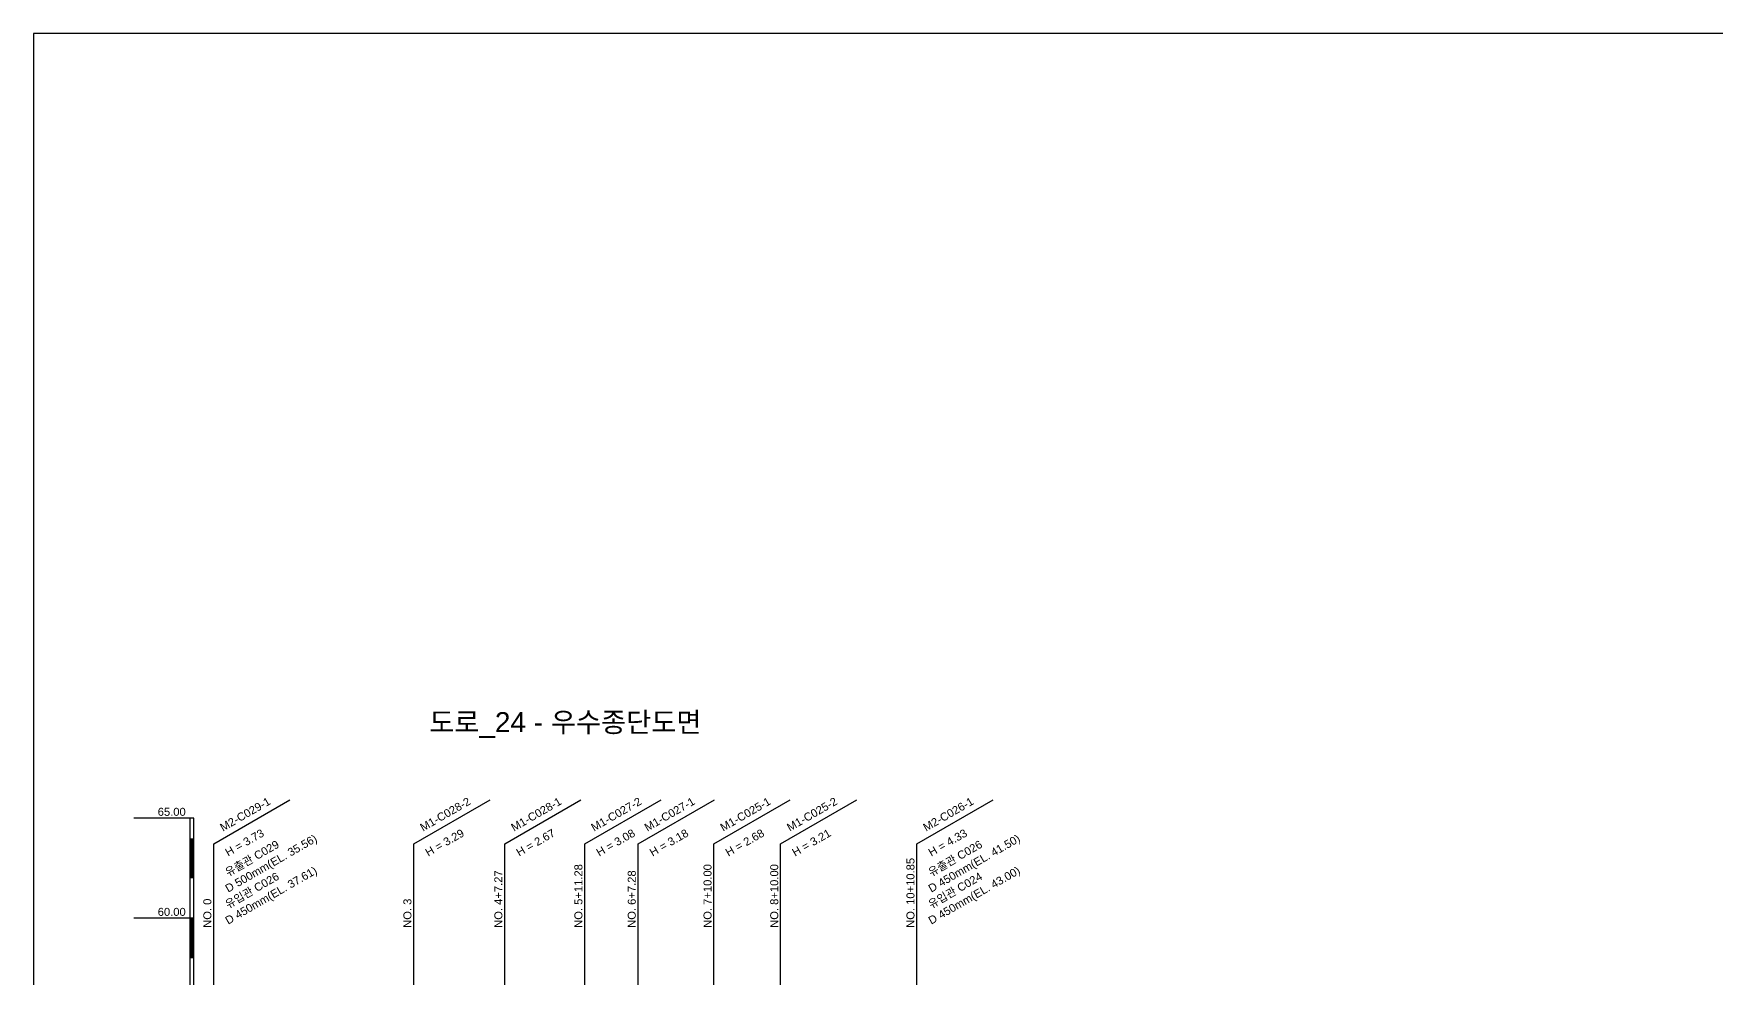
# Model space of a CAD drawing. Header units: millimetres. Extents: x -7351 to 135086, y 1419 to 5643.
# Drawn here: x 43437.4 to 43857.9, y 1777 to 2013 of the extents above; entities that cross this region are included whole.
import ezdxf
from ezdxf.enums import TextEntityAlignment as Align

# ---------------------------------------------------------------- set-up
doc = ezdxf.new("R2010")
doc.units = ezdxf.units.MM
for name, color, linetype in [('KZ_종단_깃발', 7, 'Continuous'), ('KZ_종단_노선명', 7, 'Continuous'), ('KZ_종단_도각', 7, 'Continuous'), ('KZ_종단_폴대', 7, 'Continuous')]:
    doc.layers.add(name, color=color, linetype=linetype)
doc.styles.get("Standard").update_dxf_attribs({"font": 'arial.ttf'})

msp = doc.modelspace()

# ---------------------------------------------------------------- linework, layer by layer
at = {"layer": 'KZ_종단_깃발'}
for p, q in [((43482.36, 1810.65), (43501.41, 1821.65)), ((43532.36, 1810.65), (43551.41, 1821.65)), ((43555.09, 1810.65), (43574.14, 1821.65)), ((43575.09, 1810.65), (43594.14, 1821.65)), ((43588.42, 1810.65), (43607.48, 1821.65)), ((43607.36, 1810.65), (43626.41, 1821.65)), ((43624.03, 1810.65), (43643.08, 1821.65)), ((43658.07, 1810.65), (43677.13, 1821.65)), ((43482.36, 1587.04), (43482.36, 1810.65)), ((43532.36, 1587.04), (43532.36, 1810.65)), ((43555.09, 1587.04), (43555.09, 1810.65)), ((43575.09, 1587.04), (43575.09, 1810.65)), ((43588.42, 1587.04), (43588.42, 1810.65)), ((43607.36, 1587.04), (43607.36, 1810.65)), ((43624.03, 1587.04), (43624.03, 1810.65)), ((43658.07, 1587.04), (43658.07, 1810.65))]:
    msp.add_line(p, q, dxfattribs=at)
at = {"layer": 'KZ_종단_도각'}
msp.add_lwpolyline([(43437.36, 1419.04), (44278.36, 1419.04), (44278.36, 2013.04), (43437.36, 2013.04)], close=True, dxfattribs=at)
at = {"layer": 'KZ_종단_폴대'}
for p, q in [((43477.36, 1817.04), (43462.36, 1817.04)), ((43477.36, 1792.04), (43462.36, 1792.04))]:
    msp.add_line(p, q, dxfattribs=at)
msp.add_lwpolyline([(43477.36, 1587.04), (43477.36, 1817.04), (43476.36, 1817.04), (43476.36, 1587.04), (43477.36, 1587.04)], dxfattribs=at)
for points in [[(43476.86, 1802.04, 1, 1, 0), (43476.86, 1812.04, 1, 1, 0)], [(43476.86, 1782.04, 1, 1, 0), (43476.86, 1792.04, 1, 1, 0)]]:
    msp.add_lwpolyline(points, format="xyseb", dxfattribs=at)

# ---------------------------------------------------------------- texts
at = {"layer": 'KZ_종단_깃발'}
for s, rotation, p in [('M2-C029-1', 30, (43484.96, 1813.15)), ('M1-C028-2', 30, (43534.96, 1813.15)), ('M1-C028-1', 30, (43557.69, 1813.15)), ('M1-C027-2', 30, (43577.69, 1813.15)), ('M1-C027-1', 30, (43591.02, 1813.15)), ('M1-C025-1', 30, (43609.96, 1813.15)), ('M1-C025-2', 30, (43626.62, 1813.15)), ('M2-C026-1', 30, (43660.67, 1813.15)), ('NO. 5+11.28', 90, (43575.09, 1789.65)), ('NO. 7+10.00', 90, (43607.36, 1789.65)), ('NO. 8+10.00', 90, (43624.03, 1789.65)), ('NO. 10+10.85', 90, (43658.07, 1789.65)), ('NO. 4+7.27', 90, (43555.09, 1789.65)), ('NO. 6+7.28', 90, (43588.42, 1789.65)), ('NO. 0', 90, (43482.36, 1789.65)), ('NO. 3', 90, (43532.36, 1789.65))]:
    msp.add_text(s, height=2, rotation=rotation, dxfattribs=at).set_placement(p, align=Align.BOTTOM_LEFT)
for s, p in [('H = 3.73', (43484.96, 1809.15)), ('D 500mm(EL. 35.56)', (43484.96, 1800.15)), ('H = 3.29', (43534.96, 1809.15)), ('H = 2.67', (43557.69, 1809.15)), ('H = 3.08', (43577.69, 1809.15)), ('H = 3.18', (43591.02, 1809.15)), ('H = 2.68', (43609.96, 1809.15)), ('H = 3.21', (43626.62, 1809.15)), ('H = 4.33', (43660.67, 1809.15)), ('D 450mm(EL. 41.50)', (43660.67, 1800.15)), ('유출관 C029', (43484.96, 1804.15)), ('유출관 C026', (43660.67, 1804.15)), ('D 450mm(EL. 37.61)', (43484.96, 1792.15)), ('D 450mm(EL. 43.00)', (43660.67, 1792.15)), ('유입관 C026', (43484.96, 1796.15)), ('유입관 C024', (43660.67, 1796.15))]:
    msp.add_text(s, height=2, rotation=30, dxfattribs=at).set_placement(p, align=Align.TOP_LEFT)
at = {"layer": 'KZ_종단_노선명'}
msp.add_text('도로_24 - 우수종단도면', height=5, dxfattribs=at).set_placement((43570.22, 1837.04), align=Align.BOTTOM_CENTER)
at = {"layer": 'KZ_종단_폴대'}
for s, p in [('65.00', (43475.36, 1817.04)), ('60.00', (43475.36, 1792.04))]:
    msp.add_text(s, height=2, dxfattribs=at).set_placement(p, align=Align.BOTTOM_RIGHT)

doc.saveas('drawing.dxf')
